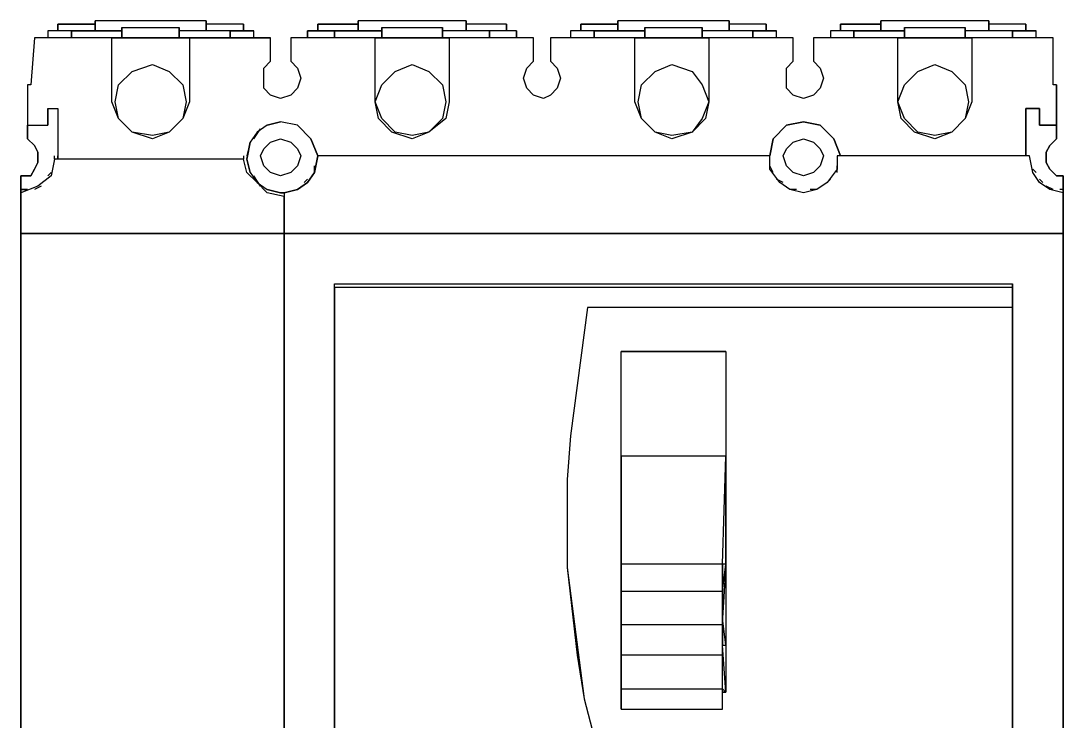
# Model space of a CAD drawing. Extents: x 0 to 140, y 0 to 162.
# Drawn here: x 0 to 139.7, y 68 to 161.9 of the extents above; entities that cross this region are included whole.
import ezdxf

# ---------------------------------------------------------------- set-up
doc = ezdxf.new("R2010")
doc.units = 0

# ---------------------------------------------------------------- blocks, each defined once
blk = doc.blocks.new('nsx100n-1')
for p, q in [((-25616.54, 27761.87), (-25631.45, 27761.87)), ((-25631.45, 27760.51), (-25631.45, 27761.87)), ((-25631.45, 27761.87), (-25631.45, 27760.51)), ((-25616.54, 27761.87), (-25631.45, 27761.87)), ((-25616.54, 27761.87), (-25616.54, 27760.51)), ((-25616.54, 27760.51), (-25616.54, 27761.87)), ((-25581.73, 27761.87), (-25596.19, 27761.87)), ((-25596.19, 27760.51), (-25596.19, 27761.87)), ((-25596.19, 27761.87), (-25596.19, 27760.51)), ((-25581.73, 27761.87), (-25596.19, 27761.87)), ((-25581.73, 27761.87), (-25581.73, 27760.51)), ((-25581.73, 27760.51), (-25581.73, 27761.87)), ((-25546.46, 27761.87), (-25561.4, 27761.87)), ((-25561.4, 27760.51), (-25561.4, 27761.87)), ((-25561.4, 27761.87), (-25561.4, 27760.51)), ((-25546.46, 27761.87), (-25561.4, 27761.87)), ((-25546.46, 27761.87), (-25546.46, 27760.51)), ((-25546.46, 27760.51), (-25546.46, 27761.87)), ((-25511.68, 27761.87), (-25526.14, 27761.87)), ((-25526.14, 27760.51), (-25526.14, 27761.87)), ((-25526.14, 27761.87), (-25526.14, 27760.51)), ((-25511.68, 27761.87), (-25526.14, 27761.87)), ((-25511.68, 27761.87), (-25511.68, 27760.51)), ((-25511.68, 27760.51), (-25511.68, 27761.87)), ((-25637.77, 27760.51), (-25637.77, 27759.61)), ((-25634.61, 27760.51), (-25637.77, 27760.51)), ((-25634.61, 27760.51), (-25637.77, 27760.51)), ((-25637.77, 27760.51), (-25637.77, 27759.61)), ((-25636.42, 27761.42), (-25631.45, 27761.42)), ((-25631.45, 27761.42), (-25636.42, 27761.42)), ((-25636.42, 27760.51), (-25636.42, 27761.42)), ((-25636.42, 27761.42), (-25636.42, 27760.51)), ((-25634.61, 27760.51), (-25634.61, 27759.61)), ((-25634.61, 27759.61), (-25634.61, 27760.51)), ((-25634.61, 27760.51), (-25627.84, 27760.51)), ((-25627.84, 27760.51), (-25634.61, 27760.51)), ((-25634.61, 27759.61), (-25634.61, 27760.51)), ((-25627.84, 27760.97), (-25620.16, 27760.97)), ((-25627.84, 27760.97), (-25627.84, 27760.51)), ((-25627.84, 27760.51), (-25627.84, 27760.97)), ((-25627.84, 27760.97), (-25627.84, 27759.61)), ((-25627.84, 27760.51), (-25627.84, 27759.61)), ((-25627.84, 27759.61), (-25627.84, 27760.51)), ((-25620.16, 27760.97), (-25620.16, 27760.51)), ((-25620.16, 27760.51), (-25620.16, 27760.97)), ((-25620.16, 27760.97), (-25620.16, 27760.97)), ((-25613.35, 27760.51), (-25620.16, 27760.51)), ((-25620.16, 27759.61), (-25620.16, 27760.51)), ((-25620.16, 27760.51), (-25620.16, 27759.61)), ((-25613.35, 27760.51), (-25620.16, 27760.51)), ((-25611.55, 27761.42), (-25616.54, 27761.42)), ((-25611.55, 27761.42), (-25616.54, 27761.42)), ((-25616.54, 27761.42), (-25616.54, 27760.51)), ((-25613.35, 27759.61), (-25613.35, 27760.51)), ((-25613.35, 27760.51), (-25613.35, 27759.61)), ((-25613.35, 27760.51), (-25610.19, 27760.51)), ((-25610.19, 27760.51), (-25613.35, 27760.51)), ((-25611.55, 27761.42), (-25611.55, 27760.51)), ((-25611.55, 27760.51), (-25611.55, 27761.42)), ((-25610.19, 27759.61), (-25610.19, 27760.51)), ((-25610.19, 27759.61), (-25610.19, 27760.51)), ((-25599.35, 27760.51), (-25602.96, 27760.51)), ((-25602.96, 27760.51), (-25602.96, 27759.61)), ((-25602.96, 27759.61), (-25602.96, 27760.51)), ((-25602.96, 27760.51), (-25599.35, 27760.51)), ((-25601.61, 27761.42), (-25596.19, 27761.42)), ((-25596.19, 27761.42), (-25601.61, 27761.42)), ((-25601.61, 27760.51), (-25601.61, 27761.42)), ((-25601.61, 27761.42), (-25601.61, 27760.51)), ((-25599.35, 27760.51), (-25599.35, 27759.61)), ((-25599.35, 27759.61), (-25599.35, 27760.51)), ((-25599.35, 27760.51), (-25593.02, 27760.51)), ((-25593.02, 27760.51), (-25599.35, 27760.51)), ((-25599.35, 27759.61), (-25599.35, 27760.51)), ((-25593.02, 27760.97), (-25584.89, 27760.97)), ((-25593.02, 27760.97), (-25593.02, 27760.51)), ((-25593.02, 27760.51), (-25593.02, 27760.97)), ((-25593.02, 27760.97), (-25593.02, 27759.61)), ((-25593.02, 27760.51), (-25593.02, 27759.61)), ((-25593.02, 27759.61), (-25593.02, 27760.51)), ((-25584.89, 27760.97), (-25584.89, 27760.51)), ((-25584.89, 27760.51), (-25584.89, 27760.97)), ((-25584.89, 27760.97), (-25584.89, 27760.97)), ((-25578.57, 27760.51), (-25584.89, 27760.51)), ((-25584.89, 27759.61), (-25584.89, 27760.51)), ((-25584.89, 27760.51), (-25584.89, 27759.61)), ((-25578.57, 27760.51), (-25584.89, 27760.51)), ((-25576.31, 27761.42), (-25581.73, 27761.42)), ((-25576.31, 27761.42), (-25581.73, 27761.42)), ((-25581.73, 27761.42), (-25581.73, 27760.51)), ((-25574.95, 27760.51), (-25578.57, 27760.51)), ((-25578.57, 27759.61), (-25578.57, 27760.51)), ((-25578.57, 27760.51), (-25578.57, 27759.61)), ((-25574.95, 27760.51), (-25578.57, 27760.51)), ((-25576.31, 27761.42), (-25576.31, 27760.51)), ((-25576.31, 27760.51), (-25576.31, 27761.42)), ((-25574.95, 27760.51), (-25574.95, 27759.61)), ((-25574.95, 27759.61), (-25574.95, 27760.51)), ((-25567.72, 27760.51), (-25567.72, 27759.61)), ((-25564.56, 27760.51), (-25567.72, 27760.51)), ((-25564.56, 27760.51), (-25567.72, 27760.51)), ((-25567.72, 27760.51), (-25567.72, 27759.61)), ((-25566.37, 27761.42), (-25561.4, 27761.42)), ((-25561.4, 27761.42), (-25566.37, 27761.42)), ((-25566.37, 27760.51), (-25566.37, 27761.42)), ((-25566.37, 27761.42), (-25566.37, 27760.51)), ((-25564.56, 27760.51), (-25564.56, 27759.61)), ((-25564.56, 27759.61), (-25564.56, 27760.51)), ((-25564.56, 27760.51), (-25557.76, 27760.51)), ((-25557.76, 27760.51), (-25564.56, 27760.51)), ((-25564.56, 27759.61), (-25564.56, 27760.51)), ((-25557.76, 27760.97), (-25550.08, 27760.97)), ((-25557.76, 27760.97), (-25557.76, 27760.51)), ((-25557.76, 27760.51), (-25557.76, 27760.97)), ((-25557.76, 27760.97), (-25557.76, 27759.61)), ((-25557.76, 27760.51), (-25557.76, 27759.61)), ((-25557.76, 27759.61), (-25557.76, 27760.51)), ((-25550.08, 27760.97), (-25550.08, 27760.51)), ((-25550.08, 27760.51), (-25550.08, 27760.97)), ((-25550.08, 27760.97), (-25550.08, 27760.97)), ((-25543.3, 27760.51), (-25550.08, 27760.51)), ((-25550.08, 27759.61), (-25550.08, 27760.51)), ((-25550.08, 27760.51), (-25550.08, 27759.61)), ((-25543.3, 27760.51), (-25550.08, 27760.51)), ((-25541.5, 27761.42), (-25546.46, 27761.42)), ((-25541.5, 27761.42), (-25546.46, 27761.42)), ((-25546.46, 27761.42), (-25546.46, 27760.51)), ((-25543.3, 27759.61), (-25543.3, 27760.51)), ((-25543.3, 27760.51), (-25543.3, 27759.61)), ((-25543.3, 27760.51), (-25540.14, 27760.51)), ((-25540.14, 27760.51), (-25543.3, 27760.51)), ((-25541.5, 27761.42), (-25541.5, 27760.51)), ((-25541.5, 27760.51), (-25541.5, 27761.42)), ((-25540.14, 27759.61), (-25540.14, 27760.51)), ((-25540.14, 27759.61), (-25540.14, 27760.51)), ((-25532.91, 27760.51), (-25532.91, 27759.61)), ((-25529.75, 27760.51), (-25532.91, 27760.51)), ((-25529.75, 27760.51), (-25532.91, 27760.51)), ((-25532.91, 27760.51), (-25532.91, 27759.61)), ((-25531.56, 27761.42), (-25526.14, 27761.42)), ((-25526.14, 27761.42), (-25531.56, 27761.42)), ((-25531.56, 27760.51), (-25531.56, 27761.42)), ((-25531.56, 27761.42), (-25531.56, 27760.51)), ((-25529.75, 27760.51), (-25529.75, 27759.61)), ((-25529.75, 27759.61), (-25529.75, 27760.51)), ((-25529.75, 27760.51), (-25522.97, 27760.51)), ((-25522.97, 27760.51), (-25529.75, 27760.51)), ((-25529.75, 27759.61), (-25529.75, 27760.51)), ((-25522.97, 27760.97), (-25514.84, 27760.97)), ((-25522.97, 27760.97), (-25522.97, 27760.51)), ((-25522.97, 27760.51), (-25522.97, 27760.97)), ((-25522.97, 27760.97), (-25522.97, 27759.61)), ((-25522.97, 27760.51), (-25522.97, 27759.61)), ((-25522.97, 27759.61), (-25522.97, 27760.51)), ((-25514.84, 27760.97), (-25514.84, 27760.51)), ((-25514.84, 27760.51), (-25514.84, 27760.97)), ((-25514.84, 27760.97), (-25514.84, 27760.97)), ((-25508.52, 27760.51), (-25514.84, 27760.51)), ((-25514.84, 27759.61), (-25514.84, 27760.51)), ((-25514.84, 27760.51), (-25514.84, 27759.61)), ((-25508.52, 27760.51), (-25514.84, 27760.51)), ((-25506.71, 27761.42), (-25511.68, 27761.42)), ((-25506.71, 27761.42), (-25511.68, 27761.42)), ((-25511.68, 27761.42), (-25511.68, 27760.51)), ((-25508.52, 27759.61), (-25508.52, 27760.51)), ((-25508.52, 27760.51), (-25508.52, 27759.61)), ((-25508.52, 27760.51), (-25505.33, 27760.51)), ((-25505.33, 27760.51), (-25508.52, 27760.51)), ((-25506.71, 27761.42), (-25506.71, 27760.51)), ((-25506.71, 27760.51), (-25506.71, 27761.42)), ((-25505.33, 27759.61), (-25505.33, 27760.51)), ((-25505.33, 27759.61), (-25505.33, 27760.51)), ((-25639.58, 27759.61), (-25640.03, 27753.29)), ((-25639.58, 27759.61), (-25640.03, 27753.29)), ((-25629.19, 27759.61), (-25639.58, 27759.61)), ((-25629.19, 27759.61), (-25639.58, 27759.61)), ((-25629.19, 27751.03), (-25629.19, 27759.61)), ((-25629.19, 27751.03), (-25629.19, 27759.61)), ((-25629.19, 27759.61), (-25618.8, 27759.61)), ((-25618.8, 27759.61), (-25629.19, 27759.61)), ((-25618.8, 27759.61), (-25618.8, 27751.03)), ((-25618.8, 27759.61), (-25607.93, 27759.61)), ((-25607.93, 27759.61), (-25618.8, 27759.61)), ((-25618.8, 27759.61), (-25618.8, 27751.03)), ((-25607.93, 27756.45), (-25607.93, 27759.61)), ((-25607.93, 27756.45), (-25607.93, 27759.61)), ((-25593.93, 27759.61), (-25605.22, 27759.61)), ((-25605.22, 27759.61), (-25605.22, 27756.45)), ((-25593.93, 27759.61), (-25605.22, 27759.61)), ((-25605.22, 27759.61), (-25605.22, 27756.45)), ((-25593.93, 27751.03), (-25593.93, 27759.61)), ((-25593.93, 27751.03), (-25593.93, 27759.61)), ((-25593.93, 27759.61), (-25583.99, 27759.61)), ((-25583.99, 27759.61), (-25593.93, 27759.61)), ((-25572.69, 27759.61), (-25583.99, 27759.61)), ((-25583.99, 27759.61), (-25583.99, 27751.03)), ((-25572.69, 27759.61), (-25583.99, 27759.61)), ((-25583.99, 27759.61), (-25583.99, 27751.03)), ((-25572.69, 27756.45), (-25572.69, 27759.61)), ((-25572.69, 27756.45), (-25572.69, 27759.61)), ((-25559.11, 27759.61), (-25570.43, 27759.61)), ((-25570.43, 27759.61), (-25570.43, 27756.45)), ((-25559.11, 27759.61), (-25570.43, 27759.61)), ((-25570.43, 27759.61), (-25570.43, 27756.45)), ((-25559.11, 27751.03), (-25559.11, 27759.61)), ((-25559.11, 27751.03), (-25559.11, 27759.61)), ((-25559.11, 27759.61), (-25549.18, 27759.61)), ((-25549.18, 27759.61), (-25559.11, 27759.61)), ((-25537.88, 27759.61), (-25549.18, 27759.61)), ((-25549.18, 27759.61), (-25549.18, 27751.03)), ((-25537.88, 27759.61), (-25549.18, 27759.61)), ((-25549.18, 27759.61), (-25549.18, 27751.03)), ((-25537.88, 27756.45), (-25537.88, 27759.61)), ((-25537.88, 27756.45), (-25537.88, 27759.61)), ((-25523.88, 27759.61), (-25535.17, 27759.61)), ((-25535.17, 27759.61), (-25535.17, 27756.45)), ((-25523.88, 27759.61), (-25535.17, 27759.61)), ((-25535.17, 27759.61), (-25535.17, 27756.45)), ((-25523.88, 27751.03), (-25523.88, 27759.61)), ((-25523.88, 27751.03), (-25523.88, 27759.61)), ((-25523.88, 27759.61), (-25513.94, 27759.61)), ((-25513.94, 27759.61), (-25523.88, 27759.61)), ((-25503.07, 27759.61), (-25513.94, 27759.61)), ((-25513.94, 27759.61), (-25513.94, 27751.03)), ((-25503.07, 27759.61), (-25513.94, 27759.61)), ((-25513.94, 27759.61), (-25513.94, 27751.03)), ((-25503.07, 27753.29), (-25503.07, 27759.61)), ((-25503.07, 27753.29), (-25503.07, 27759.61)), ((-25608.83, 27755.55), (-25607.93, 27756.45)), ((-25608.83, 27755.55), (-25607.93, 27756.45)), ((-25605.22, 27756.45), (-25604.32, 27755.55)), ((-25605.22, 27756.45), (-25604.32, 27755.55)), ((-25573.6, 27755.55), (-25572.69, 27756.45)), ((-25573.6, 27755.55), (-25572.69, 27756.45)), ((-25570.43, 27756.45), (-25569.53, 27755.55)), ((-25570.43, 27756.45), (-25569.53, 27755.55)), ((-25538.78, 27755.55), (-25537.88, 27756.45)), ((-25538.78, 27755.55), (-25537.88, 27756.45)), ((-25535.17, 27756.45), (-25534.27, 27755.55)), ((-25535.17, 27756.45), (-25534.27, 27755.55)), ((-25628.29, 27753.29), (-25626.48, 27755.09)), ((-25628.29, 27753.29), (-25626.48, 27755.09)), ((-25626.48, 27755.09), (-25623.77, 27756)), ((-25626.48, 27755.09), (-25623.77, 27756)), ((-25623.77, 27756), (-25621.51, 27755.09)), ((-25623.77, 27756), (-25621.51, 27755.09)), ((-25621.51, 27755.09), (-25619.7, 27753.29)), ((-25621.51, 27755.09), (-25619.7, 27753.29)), ((-25608.83, 27754.19), (-25608.83, 27755.55)), ((-25608.83, 27754.19), (-25608.83, 27755.55)), ((-25604.32, 27755.55), (-25603.87, 27754.19)), ((-25604.32, 27755.55), (-25603.87, 27754.19)), ((-25593.02, 27753.29), (-25591.22, 27755.09)), ((-25593.02, 27753.29), (-25591.22, 27755.09)), ((-25591.22, 27755.09), (-25588.96, 27756)), ((-25591.22, 27755.09), (-25588.96, 27756)), ((-25588.96, 27756), (-25586.7, 27755.09)), ((-25588.96, 27756), (-25586.7, 27755.09)), ((-25586.7, 27755.09), (-25584.89, 27753.29)), ((-25586.7, 27755.09), (-25584.89, 27753.29)), ((-25574.05, 27754.19), (-25573.6, 27755.55)), ((-25574.05, 27754.19), (-25573.6, 27755.55)), ((-25569.53, 27755.55), (-25569.08, 27754.19)), ((-25569.53, 27755.55), (-25569.08, 27754.19)), ((-25558.21, 27753.29), (-25556.4, 27755.09)), ((-25558.21, 27753.29), (-25556.4, 27755.09)), ((-25556.4, 27755.09), (-25554.14, 27756)), ((-25556.4, 27755.09), (-25554.14, 27756)), ((-25554.14, 27756), (-25551.43, 27755.09)), ((-25554.14, 27756), (-25551.43, 27755.09)), ((-25551.43, 27755.09), (-25550.08, 27753.29)), ((-25551.43, 27755.09), (-25550.08, 27753.29)), ((-25538.78, 27754.19), (-25538.78, 27755.55)), ((-25538.78, 27754.19), (-25538.78, 27755.55)), ((-25534.27, 27755.55), (-25533.82, 27754.19)), ((-25534.27, 27755.55), (-25533.82, 27754.19)), ((-25522.97, 27753.29), (-25521.17, 27755.09)), ((-25522.97, 27753.29), (-25521.17, 27755.09)), ((-25521.17, 27755.09), (-25518.91, 27756)), ((-25521.17, 27755.09), (-25518.91, 27756)), ((-25518.91, 27756), (-25516.65, 27755.09)), ((-25518.91, 27756), (-25516.65, 27755.09)), ((-25516.65, 27755.09), (-25514.84, 27753.29)), ((-25516.65, 27755.09), (-25514.84, 27753.29)), ((-25608.83, 27752.84), (-25608.83, 27754.19)), ((-25608.83, 27752.84), (-25608.83, 27754.19)), ((-25603.87, 27754.19), (-25604.32, 27752.84)), ((-25603.87, 27754.19), (-25604.32, 27752.84)), ((-25573.6, 27752.84), (-25574.05, 27754.19)), ((-25573.6, 27752.84), (-25574.05, 27754.19)), ((-25569.08, 27754.19), (-25569.53, 27752.84)), ((-25569.08, 27754.19), (-25569.53, 27752.84)), ((-25538.78, 27752.84), (-25538.78, 27754.19)), ((-25538.78, 27752.84), (-25538.78, 27754.19)), ((-25533.82, 27754.19), (-25534.27, 27752.84)), ((-25533.82, 27754.19), (-25534.27, 27752.84)), ((-25640.03, 27753.29), (-25640.48, 27753.29)), ((-25640.48, 27753.29), (-25640.48, 27747.87)), ((-25640.03, 27753.29), (-25640.48, 27753.29)), ((-25640.48, 27753.29), (-25640.48, 27747.87)), ((-25628.74, 27751.03), (-25628.29, 27753.29)), ((-25628.74, 27751.03), (-25628.29, 27753.29)), ((-25619.7, 27753.29), (-25619.25, 27751.03)), ((-25619.7, 27753.29), (-25619.25, 27751.03)), ((-25607.93, 27751.93), (-25608.83, 27752.84)), ((-25607.93, 27751.93), (-25608.83, 27752.84)), ((-25604.32, 27752.84), (-25605.22, 27751.93)), ((-25604.32, 27752.84), (-25605.22, 27751.93)), ((-25593.93, 27751.03), (-25593.02, 27753.29)), ((-25593.93, 27751.03), (-25593.02, 27753.29)), ((-25584.89, 27753.29), (-25584.44, 27751.03)), ((-25584.89, 27753.29), (-25584.44, 27751.03)), ((-25572.69, 27751.93), (-25573.6, 27752.84)), ((-25572.69, 27751.93), (-25573.6, 27752.84)), ((-25569.53, 27752.84), (-25570.43, 27751.93)), ((-25569.53, 27752.84), (-25570.43, 27751.93)), ((-25558.66, 27751.03), (-25558.21, 27753.29)), ((-25558.66, 27751.03), (-25558.21, 27753.29)), ((-25550.08, 27753.29), (-25549.18, 27751.03)), ((-25550.08, 27753.29), (-25549.18, 27751.03)), ((-25537.88, 27751.93), (-25538.78, 27752.84)), ((-25537.88, 27751.93), (-25538.78, 27752.84)), ((-25534.27, 27752.84), (-25535.17, 27751.93)), ((-25534.27, 27752.84), (-25535.17, 27751.93)), ((-25523.88, 27751.03), (-25522.97, 27753.29)), ((-25523.88, 27751.03), (-25522.97, 27753.29)), ((-25514.84, 27753.29), (-25514.39, 27751.03)), ((-25514.84, 27753.29), (-25514.39, 27751.03)), ((-25502.62, 27753.29), (-25503.07, 27753.29)), ((-25502.62, 27753.29), (-25503.07, 27753.29)), ((-25502.62, 27747.87), (-25502.62, 27753.29)), ((-25502.62, 27753.29), (-25502.62, 27747.87)), ((-25628.29, 27748.77), (-25629.19, 27751.03)), ((-25628.29, 27748.77), (-25629.19, 27751.03)), ((-25628.29, 27748.77), (-25628.74, 27751.03)), ((-25628.29, 27748.77), (-25628.74, 27751.03)), ((-25618.8, 27751.03), (-25619.7, 27748.77)), ((-25618.8, 27751.03), (-25619.7, 27748.77)), ((-25619.25, 27751.03), (-25619.7, 27748.77)), ((-25619.25, 27751.03), (-25619.7, 27748.77)), ((-25606.58, 27751.48), (-25607.93, 27751.93)), ((-25606.58, 27751.48), (-25607.93, 27751.93)), ((-25605.22, 27751.93), (-25606.58, 27751.48)), ((-25605.22, 27751.93), (-25606.58, 27751.48)), ((-25593.47, 27748.77), (-25593.93, 27751.03)), ((-25593.47, 27748.77), (-25593.93, 27751.03)), ((-25593.02, 27748.77), (-25593.93, 27751.03)), ((-25593.02, 27748.77), (-25593.93, 27751.03)), ((-25584.44, 27751.03), (-25584.89, 27748.77)), ((-25584.44, 27751.03), (-25584.89, 27748.77)), ((-25583.99, 27751.03), (-25584.44, 27748.77)), ((-25583.99, 27751.03), (-25584.44, 27748.77)), ((-25571.34, 27751.48), (-25572.69, 27751.93)), ((-25571.34, 27751.48), (-25572.69, 27751.93)), ((-25570.43, 27751.93), (-25571.34, 27751.48)), ((-25570.43, 27751.93), (-25571.34, 27751.48)), ((-25558.21, 27748.77), (-25559.11, 27751.03)), ((-25558.21, 27748.77), (-25559.11, 27751.03)), ((-25558.21, 27748.77), (-25558.66, 27751.03)), ((-25558.21, 27748.77), (-25558.66, 27751.03)), ((-25549.18, 27751.03), (-25550.08, 27748.77)), ((-25549.18, 27751.03), (-25550.08, 27748.77)), ((-25549.18, 27751.03), (-25549.63, 27748.77)), ((-25549.18, 27751.03), (-25549.63, 27748.77)), ((-25536.53, 27751.48), (-25537.88, 27751.93)), ((-25536.53, 27751.48), (-25537.88, 27751.93)), ((-25535.17, 27751.93), (-25536.53, 27751.48)), ((-25535.17, 27751.93), (-25536.53, 27751.48)), ((-25523.42, 27748.77), (-25523.88, 27751.03)), ((-25523.42, 27748.77), (-25523.88, 27751.03)), ((-25522.97, 27748.77), (-25523.88, 27751.03)), ((-25522.97, 27748.77), (-25523.88, 27751.03)), ((-25513.94, 27751.03), (-25514.84, 27748.77)), ((-25513.94, 27751.03), (-25514.84, 27748.77)), ((-25514.39, 27751.03), (-25514.84, 27748.77)), ((-25514.39, 27751.03), (-25514.84, 27748.77)), ((-25637.77, 27747.87), (-25637.77, 27750.12)), ((-25637.77, 27750.12), (-25636.42, 27750.12)), ((-25637.77, 27750.12), (-25637.77, 27747.87)), ((-25637.77, 27747.87), (-25637.77, 27750.12)), ((-25637.77, 27750.12), (-25636.42, 27750.12)), ((-25636.42, 27750.12), (-25636.42, 27743.35)), ((-25636.42, 27750.12), (-25636.42, 27743.35)), ((-25506.71, 27750.12), (-25504.88, 27750.12)), ((-25504.88, 27750.12), (-25506.71, 27750.12)), ((-25506.71, 27750.12), (-25506.71, 27743.8)), ((-25506.71, 27743.8), (-25506.71, 27750.12)), ((-25506.71, 27750.12), (-25506.71, 27743.8)), ((-25504.88, 27750.12), (-25504.88, 27747.87)), ((-25504.88, 27747.87), (-25504.88, 27750.12)), ((-25640.48, 27746.06), (-25640.48, 27747.87)), ((-25640.48, 27747.87), (-25640.48, 27746.06)), ((-25640.48, 27747.87), (-25637.77, 27747.87)), ((-25640.48, 27747.87), (-25637.77, 27747.87)), ((-25626.48, 27746.96), (-25628.29, 27748.77)), ((-25626.48, 27746.96), (-25628.29, 27748.77)), ((-25626.48, 27746.96), (-25628.29, 27748.77)), ((-25626.48, 27746.96), (-25628.29, 27748.77)), ((-25619.7, 27748.77), (-25621.51, 27746.96)), ((-25619.7, 27748.77), (-25621.51, 27746.96)), ((-25619.7, 27748.77), (-25621.51, 27746.96)), ((-25619.7, 27748.77), (-25621.51, 27746.96)), ((-25608.38, 27747.87), (-25609.74, 27746.96)), ((-25606.58, 27748.32), (-25608.38, 27747.87)), ((-25606.58, 27748.32), (-25608.38, 27747.87)), ((-25608.38, 27747.87), (-25606.58, 27748.32)), ((-25604.32, 27747.87), (-25606.58, 27748.32)), ((-25604.32, 27747.87), (-25606.58, 27748.32)), ((-25604.32, 27747.87), (-25606.58, 27748.32)), ((-25602.51, 27746.06), (-25604.32, 27747.87)), ((-25602.51, 27746.06), (-25604.32, 27747.87)), ((-25602.51, 27746.06), (-25604.32, 27747.87)), ((-25591.67, 27746.96), (-25593.47, 27748.77)), ((-25591.67, 27746.96), (-25593.47, 27748.77)), ((-25591.22, 27746.96), (-25593.02, 27748.77)), ((-25591.22, 27746.96), (-25593.02, 27748.77)), ((-25584.44, 27748.77), (-25586.7, 27746.96)), ((-25584.44, 27748.77), (-25586.7, 27746.96)), ((-25584.89, 27748.77), (-25586.7, 27746.96)), ((-25584.89, 27748.77), (-25586.7, 27746.96)), ((-25556.4, 27746.96), (-25558.21, 27748.77)), ((-25556.4, 27746.96), (-25558.21, 27748.77)), ((-25556.4, 27746.96), (-25558.21, 27748.77)), ((-25556.4, 27746.96), (-25558.21, 27748.77)), ((-25549.63, 27748.77), (-25551.43, 27746.96)), ((-25549.63, 27748.77), (-25551.43, 27746.96)), ((-25550.08, 27748.77), (-25551.43, 27746.96)), ((-25550.08, 27748.77), (-25551.43, 27746.96)), ((-25540.59, 27746.06), (-25538.78, 27747.87)), ((-25540.59, 27746.06), (-25538.78, 27747.87)), ((-25538.78, 27747.87), (-25540.59, 27746.06)), ((-25540.59, 27746.06), (-25538.78, 27747.87)), ((-25538.78, 27747.87), (-25540.59, 27746.06)), ((-25538.78, 27747.87), (-25540.59, 27746.06)), ((-25538.78, 27747.87), (-25536.53, 27748.32)), ((-25536.53, 27748.32), (-25538.78, 27747.87)), ((-25538.78, 27747.87), (-25536.53, 27748.32)), ((-25536.53, 27748.32), (-25538.78, 27747.87)), ((-25536.53, 27748.32), (-25534.27, 27747.87)), ((-25534.27, 27747.87), (-25536.53, 27748.32)), ((-25536.53, 27748.32), (-25534.27, 27747.87)), ((-25536.53, 27748.32), (-25536.53, 27748.32)), ((-25534.27, 27747.87), (-25536.53, 27748.32)), ((-25534.27, 27747.87), (-25532.46, 27746.06)), ((-25534.27, 27747.87), (-25534.27, 27747.87)), ((-25532.46, 27746.06), (-25534.27, 27747.87)), ((-25534.27, 27747.87), (-25532.46, 27746.06)), ((-25532.46, 27746.06), (-25534.27, 27747.87)), ((-25534.27, 27747.87), (-25532.46, 27746.06)), ((-25532.46, 27746.06), (-25534.27, 27747.87)), ((-25521.62, 27746.96), (-25523.42, 27748.77)), ((-25521.62, 27746.96), (-25523.42, 27748.77)), ((-25521.17, 27746.96), (-25522.97, 27748.77)), ((-25521.17, 27746.96), (-25522.97, 27748.77)), ((-25514.84, 27748.77), (-25516.65, 27746.96)), ((-25514.84, 27748.77), (-25516.65, 27746.96)), ((-25514.84, 27748.77), (-25516.65, 27746.96)), ((-25514.84, 27748.77), (-25516.65, 27746.96)), ((-25504.88, 27747.87), (-25502.62, 27747.87)), ((-25502.62, 27747.87), (-25504.88, 27747.87)), ((-25502.62, 27747.87), (-25502.62, 27746.06)), ((-25502.62, 27746.06), (-25502.62, 27747.87)), ((-25623.77, 27746.06), (-25626.48, 27746.96)), ((-25623.77, 27746.06), (-25626.48, 27746.96)), ((-25623.77, 27746.51), (-25626.48, 27746.96)), ((-25623.77, 27746.51), (-25626.48, 27746.96)), ((-25621.51, 27746.96), (-25623.77, 27746.06)), ((-25621.51, 27746.96), (-25623.77, 27746.06)), ((-25621.51, 27746.96), (-25623.77, 27746.51)), ((-25621.51, 27746.96), (-25623.77, 27746.51)), ((-25609.74, 27746.96), (-25610.64, 27745.61)), ((-25610.19, 27746.06), (-25609.29, 27747.41)), ((-25588.96, 27746.06), (-25591.67, 27746.96)), ((-25588.96, 27746.06), (-25591.67, 27746.96)), ((-25588.96, 27746.51), (-25591.22, 27746.96)), ((-25588.96, 27746.51), (-25591.22, 27746.96)), ((-25586.7, 27746.96), (-25588.96, 27746.06)), ((-25586.7, 27746.96), (-25588.96, 27746.06)), ((-25586.7, 27746.96), (-25588.96, 27746.51)), ((-25586.7, 27746.96), (-25588.96, 27746.51)), ((-25554.14, 27746.06), (-25556.4, 27746.96)), ((-25554.14, 27746.06), (-25556.4, 27746.96)), ((-25554.14, 27746.51), (-25556.4, 27746.96)), ((-25554.14, 27746.51), (-25556.4, 27746.96)), ((-25551.43, 27746.96), (-25554.14, 27746.06)), ((-25551.43, 27746.96), (-25554.14, 27746.06)), ((-25551.43, 27746.96), (-25554.14, 27746.51)), ((-25551.43, 27746.96), (-25554.14, 27746.51)), ((-25518.91, 27746.06), (-25521.62, 27746.96)), ((-25518.91, 27746.06), (-25521.62, 27746.96)), ((-25518.91, 27746.51), (-25521.17, 27746.96)), ((-25518.91, 27746.51), (-25521.17, 27746.96)), ((-25516.65, 27746.96), (-25518.91, 27746.06)), ((-25516.65, 27746.96), (-25518.91, 27746.06)), ((-25516.65, 27746.96), (-25518.91, 27746.51)), ((-25516.65, 27746.96), (-25518.91, 27746.51)), ((-25639.58, 27745.16), (-25640.48, 27746.06)), ((-25640.48, 27746.06), (-25639.58, 27745.16)), ((-25639.13, 27744.25), (-25639.58, 27745.16)), ((-25639.58, 27745.16), (-25639.13, 27744.25)), ((-25610.64, 27745.61), (-25611.09, 27743.35)), ((-25611.09, 27743.35), (-25610.64, 27745.61)), ((-25610.64, 27745.61), (-25611.09, 27743.8)), ((-25608.83, 27744.7), (-25607.93, 27745.61)), ((-25608.83, 27744.7), (-25607.93, 27745.61)), ((-25607.93, 27745.61), (-25606.58, 27746.06)), ((-25607.93, 27745.61), (-25606.58, 27746.06)), ((-25606.58, 27746.06), (-25605.22, 27745.61)), ((-25606.58, 27746.06), (-25605.22, 27745.61)), ((-25605.22, 27745.61), (-25604.32, 27744.7)), ((-25605.22, 27745.61), (-25604.32, 27744.7)), ((-25601.61, 27743.8), (-25602.51, 27746.06)), ((-25602.51, 27746.06), (-25601.61, 27743.8)), ((-25601.61, 27743.8), (-25602.51, 27746.06)), ((-25541.04, 27743.8), (-25540.59, 27746.06)), ((-25540.59, 27746.06), (-25541.04, 27743.8)), ((-25541.04, 27743.8), (-25540.59, 27746.06)), ((-25540.59, 27746.06), (-25541.04, 27743.8)), ((-25540.59, 27746.06), (-25540.59, 27746.06)), ((-25540.59, 27746.06), (-25540.59, 27746.06)), ((-25538.78, 27744.7), (-25537.88, 27745.61)), ((-25538.78, 27744.7), (-25537.88, 27745.61)), ((-25537.88, 27745.61), (-25536.53, 27746.06)), ((-25537.88, 27745.61), (-25536.53, 27746.06)), ((-25536.53, 27746.06), (-25535.17, 27745.61)), ((-25536.53, 27746.06), (-25535.17, 27745.61)), ((-25535.17, 27745.61), (-25534.27, 27744.7)), ((-25535.17, 27745.61), (-25534.27, 27744.7)), ((-25532.46, 27746.06), (-25531.56, 27743.8)), ((-25532.46, 27746.06), (-25531.56, 27743.8)), ((-25531.56, 27743.8), (-25532.46, 27746.06)), ((-25532.46, 27746.06), (-25532.46, 27746.06)), ((-25531.56, 27743.8), (-25532.46, 27746.06)), ((-25503.52, 27745.16), (-25503.97, 27744.25)), ((-25503.97, 27744.25), (-25503.52, 27745.16)), ((-25502.62, 27746.06), (-25503.52, 27745.16)), ((-25503.52, 27745.16), (-25502.62, 27746.06)), ((-25639.13, 27742.9), (-25639.13, 27744.25)), ((-25639.13, 27744.25), (-25639.13, 27742.9)), ((-25636.87, 27743.35), (-25636.87, 27743.8)), ((-25636.42, 27743.35), (-25636.42, 27743.8)), ((-25611.55, 27743.8), (-25611.55, 27743.35)), ((-25609.29, 27743.8), (-25608.83, 27744.7)), ((-25609.29, 27743.8), (-25608.83, 27744.7)), ((-25608.83, 27742.44), (-25609.29, 27743.8)), ((-25608.83, 27742.44), (-25609.29, 27743.8)), ((-25604.32, 27744.7), (-25603.87, 27743.8)), ((-25604.32, 27744.7), (-25603.87, 27743.8)), ((-25603.87, 27743.8), (-25604.32, 27742.44)), ((-25603.87, 27743.8), (-25604.32, 27742.44)), ((-25602.06, 27741.54), (-25601.61, 27743.8)), ((-25601.61, 27743.8), (-25602.06, 27741.54)), ((-25541.04, 27743.8), (-25601.61, 27743.8)), ((-25541.04, 27743.8), (-25601.61, 27743.8)), ((-25541.04, 27741.99), (-25541.04, 27743.8)), ((-25541.04, 27741.99), (-25541.04, 27743.8)), ((-25539.24, 27743.8), (-25538.78, 27744.7)), ((-25539.24, 27743.8), (-25538.78, 27744.7)), ((-25538.78, 27742.44), (-25539.24, 27743.8)), ((-25538.78, 27742.44), (-25539.24, 27743.8)), ((-25534.27, 27744.7), (-25533.82, 27743.8)), ((-25534.27, 27744.7), (-25533.82, 27743.8)), ((-25533.82, 27743.8), (-25534.27, 27742.44)), ((-25533.82, 27743.8), (-25534.27, 27742.44)), ((-25506.23, 27743.8), (-25532.01, 27743.8)), ((-25506.23, 27743.8), (-25532.01, 27743.8)), ((-25532.01, 27743.8), (-25532.01, 27741.99)), ((-25532.01, 27743.8), (-25532.01, 27741.99)), ((-25505.78, 27741.54), (-25506.23, 27743.8)), ((-25503.97, 27744.25), (-25503.97, 27742.9)), ((-25503.97, 27742.9), (-25503.97, 27744.25)), ((-25639.58, 27741.99), (-25639.13, 27742.9)), ((-25639.13, 27742.9), (-25639.58, 27741.99)), ((-25636.87, 27743.35), (-25637.32, 27741.09)), ((-25611.55, 27743.35), (-25636.87, 27743.35)), ((-25611.55, 27743.35), (-25636.87, 27743.35)), ((-25611.09, 27741.54), (-25611.55, 27743.35)), ((-25611.09, 27741.54), (-25611.55, 27743.35)), ((-25611.09, 27743.35), (-25610.64, 27741.54)), ((-25611.09, 27743.35), (-25610.64, 27741.54)), ((-25610.64, 27741.54), (-25611.09, 27743.35)), ((-25607.93, 27741.54), (-25608.83, 27742.44)), ((-25607.93, 27741.54), (-25608.83, 27742.44)), ((-25604.32, 27742.44), (-25605.22, 27741.54)), ((-25604.32, 27742.44), (-25605.22, 27741.54)), ((-25602.06, 27741.54), (-25602.06, 27742.44)), ((-25540.59, 27741.54), (-25541.04, 27742.44)), ((-25537.88, 27741.54), (-25538.78, 27742.44)), ((-25537.88, 27741.54), (-25538.78, 27742.44)), ((-25534.27, 27742.44), (-25535.17, 27741.54)), ((-25534.27, 27742.44), (-25535.17, 27741.54)), ((-25532.01, 27741.54), (-25532.01, 27742.44)), ((-25503.97, 27742.9), (-25503.52, 27741.99)), ((-25503.52, 27741.99), (-25503.97, 27742.9)), ((-25641.39, 27739.26), (-25641.39, 27741.09)), ((-25641.39, 27741.09), (-25640.03, 27741.09)), ((-25640.03, 27741.09), (-25641.39, 27741.09)), ((-25641.39, 27741.09), (-25641.39, 27739.26)), ((-25640.03, 27741.09), (-25639.58, 27741.99)), ((-25639.58, 27741.99), (-25640.03, 27741.09)), ((-25637.32, 27741.09), (-25639.13, 27739.71)), ((-25637.32, 27741.54), (-25637.77, 27741.09)), ((-25609.74, 27740.19), (-25611.09, 27741.54)), ((-25609.74, 27740.19), (-25611.09, 27741.54)), ((-25610.64, 27741.54), (-25609.74, 27740.19)), ((-25609.29, 27739.71), (-25610.19, 27741.09)), ((-25606.58, 27741.09), (-25607.93, 27741.54)), ((-25606.58, 27741.09), (-25607.93, 27741.54)), ((-25605.22, 27741.54), (-25606.58, 27741.09)), ((-25605.22, 27741.54), (-25606.58, 27741.09)), ((-25602.96, 27740.19), (-25602.06, 27741.54)), ((-25602.06, 27741.54), (-25602.96, 27740.19)), ((-25539.69, 27740.19), (-25541.04, 27741.99)), ((-25539.69, 27740.19), (-25541.04, 27741.99)), ((-25536.53, 27741.09), (-25537.88, 27741.54)), ((-25536.53, 27741.09), (-25537.88, 27741.54)), ((-25535.17, 27741.54), (-25536.53, 27741.09)), ((-25535.17, 27741.54), (-25536.53, 27741.09)), ((-25532.01, 27741.99), (-25533.36, 27740.19)), ((-25532.01, 27741.99), (-25533.36, 27740.19)), ((-25505.33, 27741.54), (-25505.78, 27741.99)), ((-25504.88, 27740.19), (-25505.78, 27741.54)), ((-25503.52, 27741.99), (-25502.62, 27741.09)), ((-25502.62, 27741.09), (-25503.52, 27741.99)), ((-25502.62, 27741.09), (-25501.71, 27741.09)), ((-25501.71, 27741.09), (-25502.62, 27741.09)), ((-25501.71, 27741.09), (-25501.71, 27739.26)), ((-25501.71, 27739.26), (-25501.71, 27741.09)), ((-25639.13, 27739.71), (-25641.39, 27738.8)), ((-25638.68, 27739.71), (-25639.58, 27739.26)), ((-25609.74, 27740.19), (-25608.38, 27739.26)), ((-25608.38, 27738.8), (-25609.74, 27740.19)), ((-25608.38, 27738.8), (-25609.74, 27740.19)), ((-25604.32, 27739.26), (-25602.96, 27740.19)), ((-25602.96, 27740.19), (-25604.32, 27739.26)), ((-25603.41, 27740.19), (-25602.96, 27740.64)), ((-25539.24, 27740.19), (-25540.14, 27740.64)), ((-25538.33, 27739.26), (-25539.69, 27740.19)), ((-25538.33, 27739.26), (-25539.69, 27740.19)), ((-25533.36, 27740.19), (-25534.72, 27739.26)), ((-25533.36, 27740.19), (-25534.72, 27739.26)), ((-25533.36, 27740.19), (-25532.91, 27740.64)), ((-25504.42, 27740.19), (-25504.88, 27740.64)), ((-25503.52, 27739.26), (-25504.88, 27740.19)), ((-25503.07, 27739.26), (-25503.97, 27739.71)), ((-25641.39, 27651.08), (-25641.39, 27739.26)), ((-25641.39, 27739.26), (-25640.48, 27739.26)), ((-25640.48, 27739.26), (-25641.39, 27739.26)), ((-25641.39, 27739.26), (-25641.39, 27651.08)), ((-25641.39, 27738.8), (-25641.39, 27733.38)), ((-25641.39, 27738.8), (-25641.39, 27733.38)), ((-25608.38, 27739.26), (-25606.58, 27738.8)), ((-25608.38, 27739.26), (-25606.58, 27738.8)), ((-25606.58, 27738.8), (-25608.38, 27739.26)), ((-25606.12, 27738.35), (-25608.38, 27738.8)), ((-25606.12, 27738.35), (-25608.38, 27738.8)), ((-25606.58, 27738.8), (-25606.12, 27738.8)), ((-25606.12, 27738.8), (-25606.58, 27738.8)), ((-25606.58, 27738.8), (-25606.12, 27738.8)), ((-25606.12, 27738.8), (-25604.32, 27739.26)), ((-25604.32, 27739.26), (-25606.12, 27738.8)), ((-25606.12, 27738.8), (-25606.12, 27733.38)), ((-25606.12, 27738.8), (-25606.12, 27733.38)), ((-25606.12, 27738.35), (-25606.12, 27651.08)), ((-25606.12, 27733.38), (-25606.12, 27738.35)), ((-25606.12, 27733.38), (-25606.12, 27738.35)), ((-25537.43, 27739.26), (-25538.33, 27739.26)), ((-25536.53, 27738.8), (-25538.33, 27739.26)), ((-25536.53, 27738.8), (-25538.33, 27739.26)), ((-25534.72, 27739.26), (-25536.53, 27738.8)), ((-25534.72, 27739.26), (-25536.53, 27738.8)), ((-25534.72, 27739.26), (-25535.62, 27739.26)), ((-25501.71, 27738.8), (-25503.52, 27739.26)), ((-25501.71, 27739.26), (-25502.16, 27739.26)), ((-25501.71, 27739.26), (-25502.16, 27739.26)), ((-25501.71, 27739.26), (-25501.71, 27651.08)), ((-25501.71, 27651.08), (-25501.71, 27739.26)), ((-25501.71, 27738.8), (-25501.71, 27651.53)), ((-25501.71, 27738.8), (-25501.71, 27733.38)), ((-25501.71, 27733.38), (-25501.71, 27738.8)), ((-25641.39, 27733.38), (-25641.39, 27651.08)), ((-25641.39, 27733.38), (-25606.12, 27733.38)), ((-25606.12, 27733.38), (-25641.39, 27733.38)), ((-25641.39, 27733.38), (-25641.39, 27651.08)), ((-25606.12, 27733.38), (-25606.12, 27651.53)), ((-25501.71, 27733.38), (-25606.12, 27733.38)), ((-25606.12, 27733.38), (-25606.12, 27651.53)), ((-25606.12, 27733.38), (-25501.71, 27733.38)), ((-25606.12, 27651.08), (-25606.12, 27733.38)), ((-25606.12, 27651.08), (-25606.12, 27733.38)), ((-25501.71, 27651.53), (-25501.71, 27733.38)), ((-25501.71, 27651.53), (-25501.71, 27733.38)), ((-25599.35, 27726.15), (-25599.35, 27726.61)), ((-25599.35, 27726.61), (-25508.52, 27726.61)), ((-25599.35, 27726.15), (-25599.35, 27726.61)), ((-25599.35, 27653.79), (-25599.35, 27726.15)), ((-25599.35, 27726.15), (-25599.35, 27653.79)), ((-25508.52, 27726.15), (-25599.35, 27726.15)), ((-25508.52, 27726.61), (-25508.52, 27653.34)), ((-25508.52, 27726.15), (-25508.52, 27726.61)), ((-25508.52, 27726.61), (-25508.52, 27726.15)), ((-25508.52, 27723.44), (-25508.52, 27726.15)), ((-25508.52, 27723.44), (-25508.52, 27726.15)), ((-25565.47, 27723.44), (-25567.72, 27706.25)), ((-25565.47, 27723.44), (-25567.72, 27706.25)), ((-25508.52, 27723.44), (-25565.47, 27723.44)), ((-25508.52, 27723.44), (-25565.47, 27723.44)), ((-25508.52, 27700.38), (-25508.52, 27723.44)), ((-25508.52, 27700.38), (-25508.52, 27723.44)), ((-25560.95, 27702.18), (-25560.95, 27717.57)), ((-25560.95, 27717.57), (-25546.92, 27717.57)), ((-25560.95, 27702.18), (-25560.95, 27717.57)), ((-25560.95, 27703.54), (-25560.95, 27717.57)), ((-25560.95, 27717.57), (-25546.92, 27717.57)), ((-25560.95, 27717.57), (-25546.92, 27717.57)), ((-25546.92, 27717.57), (-25560.95, 27717.57)), ((-25560.95, 27717.57), (-25560.95, 27717.57)), ((-25546.92, 27717.57), (-25546.92, 27702.18)), ((-25546.92, 27717.57), (-25546.92, 27702.18)), ((-25567.72, 27706.25), (-25568.18, 27700.38)), ((-25546.92, 27703.54), (-25560.95, 27703.54)), ((-25560.95, 27703.54), (-25560.95, 27703.54)), ((-25560.95, 27689.06), (-25560.95, 27703.54)), ((-25560.95, 27703.54), (-25560.95, 27689.06)), ((-25547.37, 27689.06), (-25546.92, 27703.54)), ((-25560.95, 27687.25), (-25560.95, 27702.18)), ((-25560.95, 27687.25), (-25560.95, 27702.18)), ((-25546.92, 27687.25), (-25546.92, 27702.18)), ((-25546.92, 27702.18), (-25546.92, 27687.25)), ((-25568.18, 27700.38), (-25568.18, 27688.6)), ((-25508.52, 27676.86), (-25508.52, 27700.38)), ((-25508.52, 27700.38), (-25508.52, 27676.86)), ((-25568.18, 27688.6), (-25565.92, 27670.99)), ((-25568.18, 27688.6), (-25566.82, 27676.86)), ((-25547.37, 27689.06), (-25560.95, 27689.06)), ((-25560.95, 27689.06), (-25560.95, 27685.44)), ((-25560.95, 27689.06), (-25560.95, 27678.21)), ((-25560.95, 27685.44), (-25560.95, 27689.06)), ((-25560.95, 27689.06), (-25560.95, 27685.44)), ((-25547.37, 27685.44), (-25546.92, 27689.06)), ((-25546.92, 27689.06), (-25547.37, 27681.83)), ((-25546.92, 27689.06), (-25547.37, 27689.06)), ((-25547.37, 27685.44), (-25547.37, 27689.06)), ((-25547.37, 27689.06), (-25547.37, 27685.44)), ((-25547.37, 27685.44), (-25547.37, 27689.06)), ((-25560.95, 27687.25), (-25560.95, 27671.89)), ((-25560.95, 27671.89), (-25560.95, 27687.25)), ((-25560.95, 27687.25), (-25560.95, 27678.21)), ((-25546.92, 27687.25), (-25546.92, 27671.89)), ((-25546.92, 27687.25), (-25546.92, 27671.89)), ((-25560.95, 27685.44), (-25560.95, 27678.21)), ((-25560.95, 27685.44), (-25560.95, 27680.92)), ((-25560.95, 27680.92), (-25560.95, 27685.44)), ((-25560.95, 27685.44), (-25547.37, 27685.44)), ((-25547.37, 27681.83), (-25547.37, 27685.44)), ((-25547.37, 27680.92), (-25547.37, 27685.44)), ((-25547.37, 27685.44), (-25547.37, 27680.92)), ((-25560.95, 27678.21), (-25560.95, 27681.83)), ((-25547.37, 27680.92), (-25560.95, 27680.92)), ((-25560.95, 27680.92), (-25560.95, 27676.86)), ((-25560.95, 27676.86), (-25560.95, 27680.92)), ((-25546.92, 27678.21), (-25547.37, 27681.83)), ((-25547.37, 27681.83), (-25547.37, 27678.21)), ((-25547.37, 27676.86), (-25547.37, 27680.92)), ((-25547.37, 27676.86), (-25547.37, 27680.92)), ((-25560.95, 27678.21), (-25560.95, 27671.89)), ((-25560.95, 27678.21), (-25560.95, 27671.89)), ((-25546.92, 27671.89), (-25547.37, 27678.21)), ((-25547.37, 27678.21), (-25546.92, 27678.21)), ((-25566.82, 27676.86), (-25565.92, 27670.99)), ((-25560.95, 27676.86), (-25560.95, 27672.34)), ((-25547.37, 27676.86), (-25560.95, 27676.86)), ((-25560.95, 27676.86), (-25560.95, 27672.34)), ((-25547.37, 27672.34), (-25547.37, 27676.86)), ((-25547.37, 27672.34), (-25547.37, 27676.86)), ((-25508.52, 27653.79), (-25508.52, 27676.86)), ((-25508.52, 27653.79), (-25508.52, 27676.86)), ((-25565.92, 27670.99), (-25561.4, 27653.79)), ((-25560.95, 27672.34), (-25560.95, 27669.63)), ((-25560.95, 27669.63), (-25560.95, 27672.34)), ((-25560.95, 27672.34), (-25547.37, 27672.34)), ((-25546.92, 27671.89), (-25547.37, 27672.34)), ((-25547.37, 27669.63), (-25547.37, 27672.34)), ((-25547.37, 27669.63), (-25547.37, 27672.34)), ((-25546.92, 27671.89), (-25547.37, 27671.89)), ((-25547.37, 27671.89), (-25546.92, 27671.89)), ((-25546.92, 27671.89), (-25547.37, 27671.89)), ((-25560.95, 27669.63), (-25547.37, 27669.63))]:
    blk.add_line(p, q)

msp = doc.modelspace()

# ---------------------------------------------------------------- block references
msp.add_blockref('nsx100n-1', (25641.39, -27599.98))

doc.saveas('drawing.dxf')
